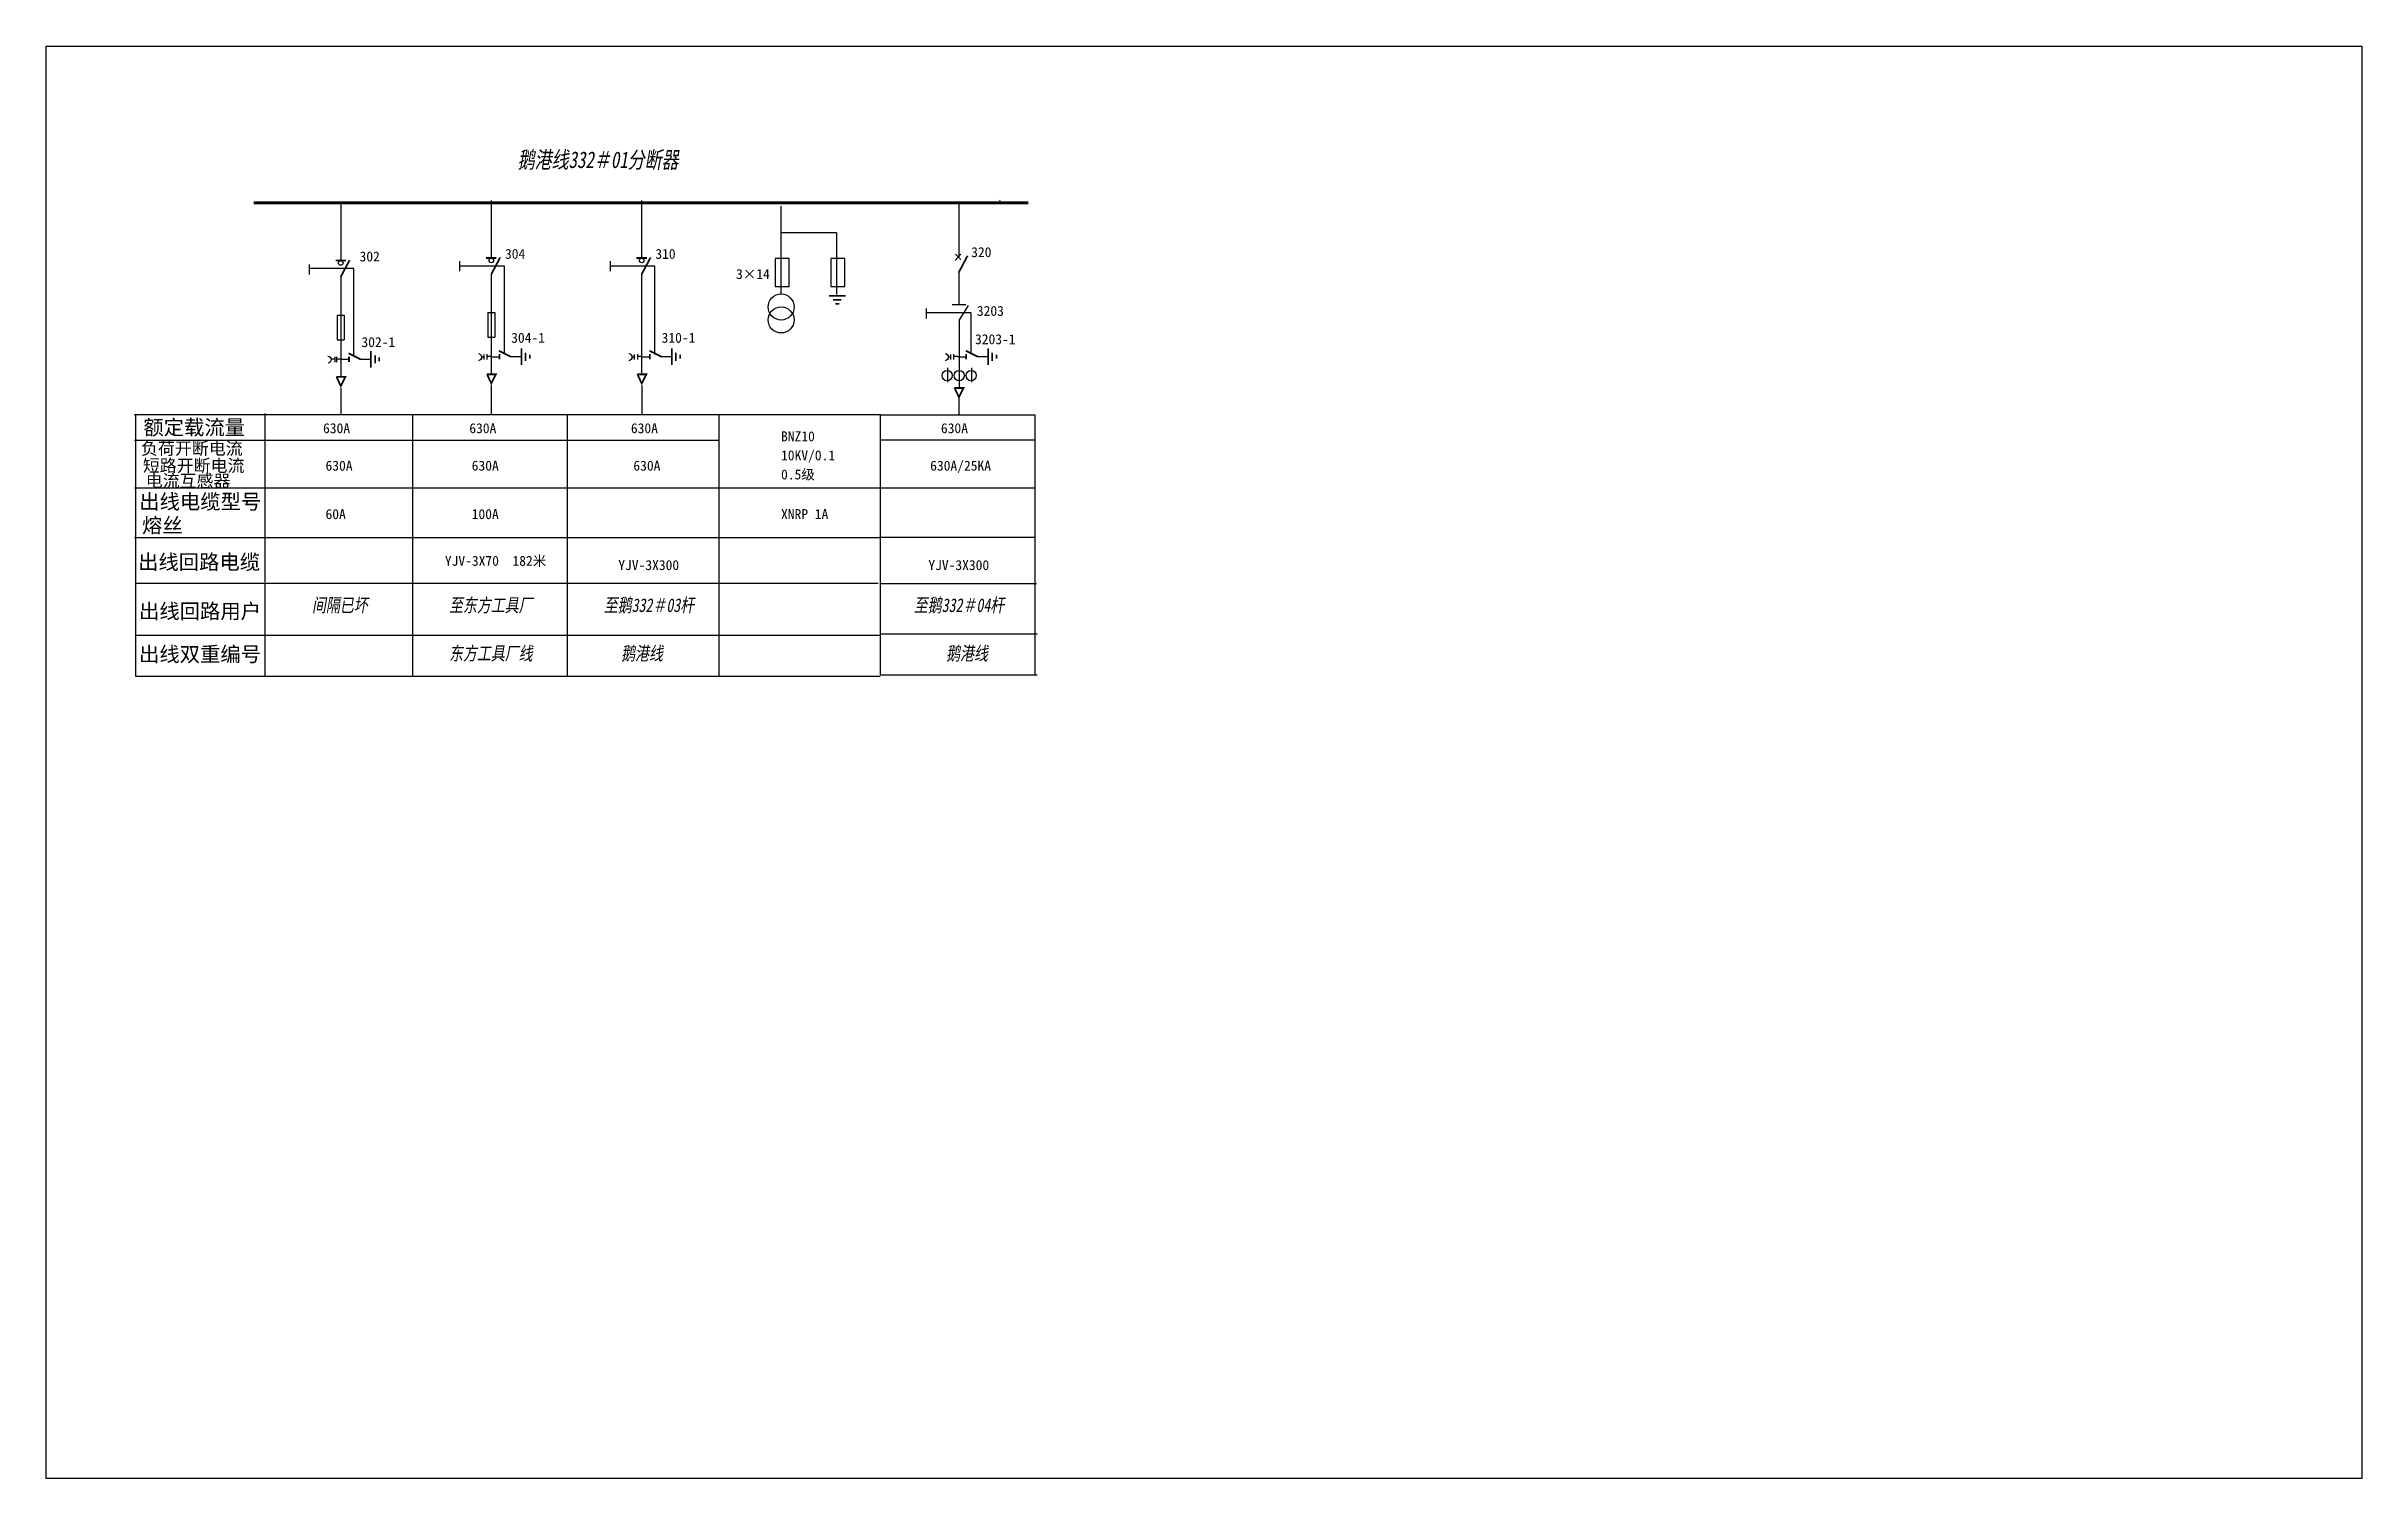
# Model space of a CAD drawing. Extents: x -40 to 351, y -260 to -17.
import ezdxf

# ---------------------------------------------------------------- set-up
doc = ezdxf.new("R2010")
doc.units = 0
doc.header["$LTSCALE"] = 5
doc.linetypes.add('ACAD_ISO02W100', pattern=[15, 12, -3])
doc.linetypes.add('CENTER', pattern=[50.8, 31.75, -6.35, 6.35, -6.35])
doc.layers.get('0').update_dxf_attribs({"linetype": 'CONTINUOUS'})
doc.layers.add('2', color=7, linetype='CONTINUOUS')
doc.styles.add('HZ', font='楷体_GB2312.ttf', dxfattribs={"width": 0.75, "oblique": 9.998114})
doc.styles.get("Standard").update_dxf_attribs({"font": '楷体_GB2312.ttf', "width": 0.8})

# ---------------------------------------------------------------- blocks, each defined once
blk = doc.blocks.new('JD')
for points in [[(-2, 0.2), (-2, -0.2), (2, 0.2), (2, -0.2)], [(1, -1.2), (1, -0.8), (-1, -1.2), (-1, -0.8)], [(-0.5, -1.8), (-0.5, -2.2), (0.5, -1.8), (0.5, -2.2)]]:
    blk.add_trace(points)

msp = doc.modelspace()

# ---------------------------------------------------------------- linework, layer by layer
at = {"lineweight": 90}
msp.add_line((-4.89, -43.93), (126.02, -43.93), dxfattribs=at)
at = {"color": 7}
for p, q in [((9.79, -43.99), (9.79, -53.67)), ((35.24, -43.55), (35.24, -53.23)), ((60.66, -43.55), (60.66, -53.23)), ((84.19, -44.53), (84.19, -59.44)), ((114.25, -43.96), (114.25, -52.94)), ((93.6, -49.04), (93.6, -59.44)), ((9.79, -56.4), (9.79, -73.29)), ((35.24, -55.96), (35.24, -72.85)), ((60.66, -55.96), (60.66, -72.85)), ((114.25, -55.67), (114.25, -61.15)), ((34.64, -62.51), (34.64, -66.65)), ((34.64, -62.51), (35.84, -62.51)), ((35.84, -62.51), (35.84, -66.65)), ((9.19, -62.95), (9.19, -67.09)), ((9.19, -62.95), (10.39, -62.95)), ((10.39, -62.95), (10.39, -67.09)), ((114.31, -63.85), (114.35, -75.17)), ((9.19, -67.09), (10.39, -67.09)), ((9.79, -70.39), (11.18, -70.39)), ((12.98, -70.36), (14.87, -70.36)), ((34.64, -66.65), (35.84, -66.65)), ((35.24, -69.96), (36.62, -69.96)), ((38.43, -69.92), (40.31, -69.92)), ((60.66, -69.96), (62.05, -69.96)), ((63.85, -69.92), (65.74, -69.92)), ((114.13, -69.96), (115.51, -69.96)), ((117.32, -69.92), (119.2, -69.92)), ((-3.05, -79.56), (-3.05, -108.09))]:
    msp.add_line(p, q, dxfattribs=at)
for p, q in [((121.16, -43.51), (121.26, -43.61)), ((93.6, -49.01), (84.19, -49.01)), ((113.15, -61.16), (115.45, -61.16)), ((114.32, -63.84), (115.93, -61.29)), ((33.59, -69.96), (33.96, -69.96)), ((33.97, -69.59), (33.97, -70.46)), ((59.01, -69.96), (59.39, -69.96)), ((59.4, -69.59), (59.4, -70.46)), ((112.48, -69.96), (112.86, -69.96)), ((112.86, -69.59), (112.86, -70.46)), ((112.34, -71.83), (112.34, -74.27)), ((116.4, -71.83), (116.4, -74.27)), ((-25.15, -79.71), (101.06, -79.71)), ((-24.91, -79.74), (-24.91, -123.9)), ((21.92, -79.71), (21.92, -123.9)), ((48.05, -79.72), (48.05, -123.9)), ((73.69, -79.72), (73.69, -123.9)), ((100.98, -79.72), (100.98, -123.74)), ((100.99, -79.77), (127.1, -79.77)), ((127.1, -79.77), (127.1, -123.74)), ((-25.08, -84.06), (73.82, -84.06)), ((100.99, -84.03), (127.1, -84.03)), ((-25.08, -92.12), (100.96, -92.12)), ((100.99, -92.11), (127.1, -92.11)), ((-25.08, -100.54), (100.96, -100.54)), ((100.85, -100.48), (127.24, -100.48)), ((-24.91, -108.24), (100.63, -108.24)), ((-3.02, -108.38), (-3.02, -123.9)), ((100.99, -108.28), (127.38, -108.28)), ((-24.91, -117.03), (100.99, -117.03)), ((100.99, -116.79), (127.52, -116.79)), ((-24.91, -123.96), (100.99, -123.96)), ((100.99, -123.72), (127.52, -123.72))]:
    msp.add_line(p, q)
at = {"lineweight": 30}
for p, q in [((114.62, -52.64), (113.64, -53.7)), ((113.72, -52.64), (114.62, -53.54))]:
    msp.add_line(p, q, dxfattribs=at)
at = {"color": 7, "linetype": 'CENTER'}
for p, q in [((9.8, -75.26), (9.8, -79.71)), ((35.24, -74.82), (35.24, -79.71)), ((60.67, -74.82), (60.67, -79.71)), ((114.25, -76.84), (114.25, -79.83))]:
    msp.add_line(p, q, dxfattribs=at)
msp.add_lwpolyline([(-39.98, -17.49), (351.42, -17.49), (351.42, -259.62), (-39.98, -259.62)], close=True)
at = {"color": 7}
for points in [[(4.44, -54.37), (4.44, -56.04)], [(29.88, -53.81), (29.88, -55.48)], [(55.31, -53.81), (55.31, -55.48)], [(83.25, -53.41), (83.25, -58.12), (85.58, -58.12), (85.58, -53.35), (83.25, -53.35)], [(92.66, -53.41), (92.66, -58.12), (94.99, -58.12), (94.99, -53.35), (92.66, -53.35)], [(108.77, -61.84), (108.77, -63.51)], [(8.78, -70.38), (8.15, -70.38)], [(8.78, -69.96), (8.78, -70.87)], [(9.06, -69.96), (9.06, -70.87)], [(9.79, -70.38), (9.06, -70.38)], [(34.51, -69.52), (34.51, -70.43)], [(35.23, -69.94), (34.51, -69.94)], [(59.93, -69.52), (59.93, -70.43)], [(60.66, -69.94), (59.93, -69.94)], [(113.4, -69.52), (113.4, -70.43)], [(114.13, -69.94), (113.4, -69.94)]]:
    msp.add_lwpolyline(points, dxfattribs=at)
at = {"color": 7, "const_width": 0.3}
for points in [[(8.91, -53.7), (10.68, -53.7)], [(9.79, -56.47), (11.29, -53.63)], [(34.35, -53.27), (36.12, -53.27)], [(35.24, -56.03), (36.74, -53.19)], [(59.78, -53.27), (61.55, -53.27)], [(60.66, -56.03), (62.16, -53.19)], [(114.25, -55.74), (115.75, -52.9)], [(11.1, -69.39), (13.1, -70.39)], [(11.18, -69.93), (11.18, -70.86)], [(36.54, -68.96), (38.54, -69.96)], [(36.62, -69.5), (36.62, -70.42)], [(61.97, -68.96), (63.97, -69.96)], [(62.05, -69.5), (62.05, -70.42)], [(115.44, -68.96), (117.44, -69.96)], [(115.51, -69.5), (115.51, -70.42)], [(9.05, -73.38), (10.58, -73.38), (9.8, -74.93), (9.07, -73.35)], [(34.5, -72.94), (36.02, -72.94), (35.24, -74.49), (34.52, -72.92)], [(59.92, -72.94), (61.45, -72.94), (60.67, -74.49), (59.94, -72.92)], [(113.54, -75.25), (115.06, -75.25), (114.28, -76.8), (113.55, -75.22)]]:
    msp.add_lwpolyline(points, dxfattribs=at)
at = {"color": 7, "linetype": 'ACAD_ISO02W100'}
for points in [[(37.46, -69.51), (37.46, -54.64), (29.88, -54.64)], [(62.89, -69.51), (62.89, -54.64), (55.31, -54.64)], [(12.02, -69.95), (12.02, -55.08), (4.44, -55.08)], [(116.36, -69.51), (116.36, -62.55), (108.77, -62.55)]]:
    msp.add_lwpolyline(points, dxfattribs=at)
at = {"color": 7}
for points in [[(7.61, -69.86, -0.877934), (7.64, -71.08)], [(33.06, -69.43, -0.877934), (33.08, -70.64)], [(58.48, -69.43, -0.877934), (58.51, -70.64)], [(111.95, -69.43, -0.877934), (111.97, -70.64)]]:
    msp.add_lwpolyline(points, format="xyb", dxfattribs=at)
for centre in [(9.79, -54.13), (35.24, -53.69), (60.66, -53.69)]:
    msp.add_circle(centre, 0.384, dxfattribs=at)
for centre in [(112.3, -73.16), (114.35, -73.16), (116.36, -73.16)]:
    msp.add_circle(centre, 0.866)
at = {"layer": '2', "color": 7}
for centre in [(84.23, -61.56), (84.23, -63.75)]:
    msp.add_circle(centre, 2.2, dxfattribs=at)

# ---------------------------------------------------------------- block references
at = {"color": 7, "xscale": 0.7, "yscale": 0.7, "zscale": 0.7}
msp.add_blockref('JD', (93.73, -59.65), dxfattribs=at)
at = {"color": 7, "xscale": 0.7, "yscale": 0.7, "zscale": 0.7, "rotation": 90}
for p in [(14.9, -70.41), (40.34, -69.97), (65.76, -69.97), (119.23, -69.97)]:
    msp.add_blockref('JD', p, dxfattribs=at)

# ---------------------------------------------------------------- texts
at = {"color": 7}
for s, p in [('302', (12.97, -53.86)), ('304', (37.55, -53.42)), ('310', (62.97, -53.42)), ('320', (116.36, -53.13)), ('3×14', (76.61, -56.83)), ('3203', (117.32, -63.06)), ('304-1', (38.6, -67.61)), ('310-1', (64.03, -67.61)), ('3203-1', (117.01, -67.85)), ('302-1', (13.29, -68.34)), ('630A', (6.8, -82.89)), ('630A', (31.52, -82.89)), ('630A', (58.84, -82.89)), ('630A', (111.25, -82.89)), ('10KV/0.1', (84.22, -87.48)), ('BNZ10', (84.22, -84.26)), ('630A', (7.22, -89.22)), ('630A', (31.93, -89.22)), ('630A', (59.26, -89.22)), ('0.5级', (84.22, -90.71)), ('630A/25KA', (109.43, -89.22)), ('60A', (7.22, -97.41)), ('100A', (31.93, -97.41)), ('XNRP 1A', (84.22, -97.41)), ('YJV-3X70  182米', (27.39, -105.31)), ('YJV-3X300', (56.71, -106.03)), ('YJV-3X300', (109.12, -106.03))]:
    msp.add_text(s, height=1.68, dxfattribs=at).set_placement(p)
at = {"color": 7, "style": 'HZ'}
for s, height, p in [('额定载流量', 2.52, (-23.57, -83.17)), ('负荷开断电流', 2.1, (-23.98, -86.52)), ('短路开断电流', 2.1, (-23.67, -89.42)), ('电流互感器', 2.1, (-23.18, -91.99)), ('出线电缆型号', 2.52, (-24.27, -95.72)), ('熔丝', 2.52, (-23.8, -99.74)), ('出线回路电缆', 2.52, (-24.47, -105.93)), ('出线回路用户', 2.52, (-24.31, -114.24)), ('出线双重编号', 2.52, (-24.31, -121.51))]:
    msp.add_text(s, height=height, dxfattribs=at).set_placement(p)
at = {"layer": '2', "color": 7, "attachment_point": 1, "style": 'HZ'}
for s, insert, char_height, width in [('{\\fFangSong_GB2312|b0|i0|c134|p49;鹅港线332＃01分断器}', (39.71, -35.27), 2.8, 61.6812), ('{\\fFangSong_GB2312|b0|i0|c134|p49;\\C256;间隔已坏}', (4.94, -110.82), 2.3, 21.9568), ('{\\f仿宋_GB2312|b0|i0|c134|p49;\\C256;至东方工具厂}', (28.11, -110.82), 2.3, 21.9568), ('{\\f仿宋_GB2312|b0|i0|c134|p49;\\C256;至鹅332＃03杆}', (54.26, -110.82), 2.3, 21.9568), ('{\\f仿宋_GB2312|b0|i0|c134|p49;\\C256;至鹅332＃04杆}', (106.67, -110.82), 2.3, 21.9568), ('{\\f仿宋_GB2312|b0|i0|c134|p49;\\C256;东方工具厂线}', (28.11, -118.96), 2.3, 21.9568), ('{\\f仿宋_GB2312|b0|i0|c134|p49;\\C256;鹅港线}', (57.2, -118.96), 2.3, 21.9568), ('{\\f仿宋_GB2312|b0|i0|c134|p49;\\C256;鹅港线}', (112.14, -118.96), 2.3, 21.9568)]:
    msp.add_mtext(s, dxfattribs=dict(at, insert=insert, char_height=char_height, width=width))

doc.saveas('drawing.dxf')
